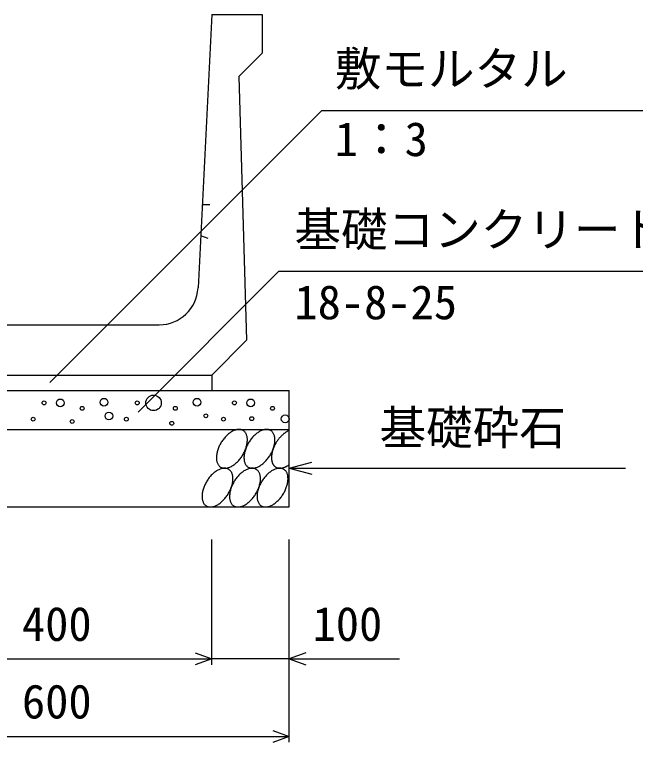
# Model space of a CAD drawing. Units: millimetres, scale not verified. Extents: x -33600 to 33600, y -11880 to 11880.
# Drawn here: x 7114 to 7914, y 6533 to 7472 of the extents above; entities that cross this region are included whole.
import ezdxf
from ezdxf.enums import TextEntityAlignment as Align

# ---------------------------------------------------------------- set-up
doc = ezdxf.new("R2010")
doc.units = ezdxf.units.MM
doc.header["$LTSCALE"] = 40
doc.linetypes.add('DOTTED', pattern=[1.75, 0.25, -1.5])
for name, color, linetype, lineweight in [('0-0_DIM', 7, 'Continuous', 25), ('0-2_HATCH', 6, 'Continuous', 25), ('0-5_OUTLINE', 3, 'Continuous', 25), ('0-6_OUTLINE2', 4, 'DOTTED', 25)]:
    doc.layers.add(name, color=color, linetype=linetype, lineweight=lineweight)
doc.styles.add('ＭＳ ゴシック', font='')
doc.styles.get('ＭＳ ゴシック').set_extended_font_data('MS Gothic')

msp = doc.modelspace()

# ---------------------------------------------------------------- linework, layer by layer
at = {"layer": '0-0_DIM'}
for p, q in [((7510.05, 7348.02), (7159.42, 6997.39)), ((7510.05, 7348.02), (7935.35, 7348.02)), ((7454.78, 7140.76), (7273.33, 6959.31)), ((7454.78, 7140.76), (8101.66, 7140.76)), ((7468.16, 6886.83), (7497.13, 6894.59)), ((7468.16, 6886.83), (7901.47, 6886.83)), ((7468.16, 6886.83), (7497.13, 6879.06)), ((7368.16, 6633.4), (7368.16, 6794.76)), ((7468.16, 6533.4), (7468.16, 6794.76)), ((6968.16, 6640.9), (7368.16, 6640.9)), ((7468.16, 6640.9), (7368.16, 6640.9)), ((7468.16, 6640.9), (7609.95, 6640.9)), ((6868.16, 6540.9), (7468.16, 6540.9))]:
    msp.add_line(p, q, dxfattribs=at)
for points in [[(7347.01, 6648.59), (7368.16, 6640.9), (7347.01, 6633.2)], [(7489.3, 6648.59), (7468.16, 6640.9), (7489.3, 6633.2)], [(7447.01, 6548.59), (7468.16, 6540.9), (7447.01, 6533.2)]]:
    msp.add_lwpolyline(points, dxfattribs=at)
at = {"layer": '0-2_HATCH'}
for points in [[(7408.75, 6935.37), (7408.07, 6935.75), (7407.35, 6936.08), (7406.59, 6936.35), (7405.81, 6936.56), (7405, 6936.71), (7404.17, 6936.8), (7403.31, 6936.83), (7402.43, 6936.8), (7401.53, 6936.71), (7400.61, 6936.56), (7399.67, 6936.35), (7398.73, 6936.08), (7397.77, 6935.75), (7396.8, 6935.37), (7395.83, 6934.93), (7394.85, 6934.43), (7393.87, 6933.88), (7392.89, 6933.27), (7391.92, 6932.61), (7390.95, 6931.91), (7389.99, 6931.15), (7389.04, 6930.35), (7388.1, 6929.51), (7387.18, 6928.62), (7386.27, 6927.69), (7385.38, 6926.72), (7384.52, 6925.72), (7383.67, 6924.68), (7382.85, 6923.61), (7382.06, 6922.52), (7381.3, 6921.39), (7380.57, 6920.25), (7379.88, 6919.08), (7379.21, 6917.9), (7378.59, 6916.7), (7378, 6915.5), (7377.45, 6914.28), (7376.94, 6913.05), (7376.47, 6911.83)], [(7444.23, 6935.37), (7443.54, 6935.75), (7442.82, 6936.08), (7442.07, 6936.35), (7441.29, 6936.56), (7440.48, 6936.71), (7439.64, 6936.8), (7438.78, 6936.83), (7437.9, 6936.8), (7437, 6936.71), (7436.08, 6936.56), (7435.15, 6936.35), (7434.2, 6936.08), (7433.24, 6935.75), (7432.28, 6935.37), (7431.3, 6934.93), (7430.33, 6934.43), (7429.35, 6933.88), (7428.37, 6933.27), (7427.4, 6932.61), (7426.43, 6931.91), (7425.47, 6931.15), (7424.51, 6930.35), (7423.58, 6929.51), (7422.65, 6928.62), (7421.75, 6927.69), (7420.86, 6926.72), (7419.99, 6925.72), (7419.15, 6924.68), (7418.33, 6923.61), (7417.54, 6922.52), (7416.78, 6921.39), (7416.05, 6920.25), (7415.35, 6919.08), (7414.69, 6917.9), (7414.06, 6916.7), (7413.47, 6915.5), (7412.92, 6914.28), (7412.41, 6913.05), (7411.95, 6911.83)], [(7391.61, 6888.28), (7392.59, 6888.73), (7393.56, 6889.22), (7394.54, 6889.77), (7395.52, 6890.38), (7396.49, 6891.04), (7397.46, 6891.74), (7398.42, 6892.5), (7399.38, 6893.3), (7400.31, 6894.15), (7401.24, 6895.03), (7402.14, 6895.96), (7403.03, 6896.93), (7403.9, 6897.93), (7404.74, 6898.97), (7405.56, 6900.04), (7406.35, 6901.13), (7407.11, 6902.26), (7407.84, 6903.4), (7408.54, 6904.57), (7409.2, 6905.75), (7409.83, 6906.95), (7410.42, 6908.16), (7410.97, 6909.37), (7411.48, 6910.6), (7411.94, 6911.82), (7412.37, 6913.05), (7412.75, 6914.27), (7413.09, 6915.49), (7413.38, 6916.7), (7413.62, 6917.9), (7413.82, 6919.08), (7413.97, 6920.25), (7414.08, 6921.39), (7414.13, 6922.51), (7414.14, 6923.61), (7414.1, 6924.68), (7414.01, 6925.71), (7413.88, 6926.72), (7413.69, 6927.69)], [(7413.69, 6927.69), (7413.46, 6928.62), (7413.18, 6929.5), (7412.86, 6930.35), (7412.49, 6931.15), (7412.08, 6931.91), (7411.63, 6932.61), (7411.13, 6933.27), (7410.59, 6933.87), (7410.02, 6934.43), (7409.4, 6934.92), (7408.75, 6935.37)], [(7427.09, 6888.28), (7428.06, 6888.73), (7429.04, 6889.22), (7430.02, 6889.77), (7431, 6890.38), (7431.97, 6891.04), (7432.94, 6891.74), (7433.9, 6892.5), (7434.85, 6893.3), (7435.79, 6894.15), (7436.71, 6895.03), (7437.62, 6895.96), (7438.51, 6896.93), (7439.37, 6897.93), (7440.22, 6898.97), (7441.04, 6900.04), (7441.83, 6901.13), (7442.59, 6902.26), (7443.32, 6903.4), (7444.01, 6904.57), (7444.68, 6905.75), (7445.3, 6906.95), (7445.89, 6908.16), (7446.44, 6909.37), (7446.95, 6910.6), (7447.42, 6911.82), (7447.85, 6913.05), (7448.23, 6914.27), (7448.56, 6915.49), (7448.86, 6916.7), (7449.1, 6917.9), (7449.3, 6919.08), (7449.45, 6920.25), (7449.55, 6921.39), (7449.61, 6922.51), (7449.62, 6923.61), (7449.58, 6924.68), (7449.49, 6925.71), (7449.35, 6926.72), (7449.17, 6927.69)], [(7449.17, 6927.69), (7448.94, 6928.62), (7448.66, 6929.5), (7448.34, 6930.35), (7447.97, 6931.15), (7447.56, 6931.91), (7447.1, 6932.61), (7446.61, 6933.27), (7446.07, 6933.87), (7445.49, 6934.43), (7444.88, 6934.92), (7444.23, 6935.37)], [(7468.16, 6935.54), (7467.63, 6935.31), (7467.09, 6935.07), (7466.56, 6934.82), (7466.02, 6934.55), (7465.49, 6934.26), (7464.95, 6933.95), (7464.42, 6933.63), (7463.88, 6933.29), (7463.35, 6932.94), (7462.81, 6932.57), (7462.28, 6932.19), (7461.75, 6931.79), (7461.22, 6931.38), (7460.7, 6930.95), (7460.18, 6930.51), (7459.66, 6930.06), (7459.15, 6929.59), (7458.64, 6929.11), (7458.13, 6928.62), (7457.63, 6928.12), (7457.14, 6927.6), (7456.65, 6927.07), (7456.17, 6926.54), (7455.7, 6925.99), (7455.23, 6925.43), (7454.77, 6924.86), (7454.31, 6924.28), (7453.87, 6923.69), (7453.43, 6923.1), (7453, 6922.49), (7452.58, 6921.88), (7452.17, 6921.26), (7451.76, 6920.63), (7451.37, 6920), (7450.99, 6919.36), (7450.62, 6918.72), (7450.26, 6918.07), (7449.9, 6917.42), (7449.56, 6916.76)], [(7376.47, 6911.83), (7376.04, 6910.6), (7375.66, 6909.38), (7375.33, 6908.16), (7375.03, 6906.95), (7374.79, 6905.75), (7374.59, 6904.57), (7374.44, 6903.4), (7374.34, 6902.26), (7374.28, 6901.14), (7374.27, 6900.04), (7374.31, 6898.97), (7374.4, 6897.94), (7374.54, 6896.93), (7374.72, 6895.97), (7374.95, 6895.04), (7375.23, 6894.15), (7375.55, 6893.3), (7375.92, 6892.5), (7376.33, 6891.74), (7376.79, 6891.04), (7377.28, 6890.38), (7377.82, 6889.78), (7378.4, 6889.22), (7379.01, 6888.73), (7379.66, 6888.28), (7380.35, 6887.9), (7381.07, 6887.57), (7381.82, 6887.3), (7382.6, 6887.09), (7383.41, 6886.94), (7384.25, 6886.85), (7385.11, 6886.82), (7385.99, 6886.85), (7386.89, 6886.94), (7387.81, 6887.09), (7388.74, 6887.3), (7389.69, 6887.57), (7390.65, 6887.9), (7391.61, 6888.28)], [(7411.95, 6911.83), (7411.52, 6910.6), (7411.14, 6909.38), (7410.8, 6908.16), (7410.51, 6906.95), (7410.27, 6905.75), (7410.07, 6904.57), (7409.92, 6903.4), (7409.81, 6902.26), (7409.76, 6901.14), (7409.75, 6900.04), (7409.79, 6898.97), (7409.88, 6897.94), (7410.01, 6896.93), (7410.2, 6895.97), (7410.43, 6895.04), (7410.71, 6894.15), (7411.03, 6893.3), (7411.4, 6892.5), (7411.81, 6891.74), (7412.26, 6891.04), (7412.76, 6890.38), (7413.3, 6889.78), (7413.87, 6889.22), (7414.49, 6888.73), (7415.14, 6888.28), (7415.82, 6887.9), (7416.54, 6887.57), (7417.3, 6887.3), (7418.08, 6887.09), (7418.89, 6886.94), (7419.72, 6886.85), (7420.58, 6886.82), (7421.46, 6886.85), (7422.36, 6886.94), (7423.28, 6887.09), (7424.22, 6887.3), (7425.16, 6887.57), (7426.12, 6887.9), (7427.09, 6888.28)], [(7449.56, 6916.76), (7449.24, 6916.1), (7448.92, 6915.43), (7448.61, 6914.77), (7448.32, 6914.1), (7448.04, 6913.43), (7447.77, 6912.75), (7447.52, 6912.08), (7447.27, 6911.41), (7447.04, 6910.74), (7446.82, 6910.07), (7446.62, 6909.39), (7446.43, 6908.73), (7446.25, 6908.06), (7446.09, 6907.4), (7445.94, 6906.74), (7445.8, 6906.08), (7445.68, 6905.43), (7445.58, 6904.78), (7445.48, 6904.14), (7445.4, 6903.5), (7445.34, 6902.87), (7445.29, 6902.24), (7445.25, 6901.63), (7445.23, 6901.02), (7445.22, 6900.41), (7445.23, 6899.82), (7445.25, 6899.23), (7445.29, 6898.66), (7445.34, 6898.09), (7445.4, 6897.53), (7445.48, 6896.99), (7445.58, 6896.45), (7445.68, 6895.92), (7445.8, 6895.41), (7445.94, 6894.91), (7446.09, 6894.42), (7446.25, 6893.94), (7446.43, 6893.48), (7446.62, 6893.03)], [(7446.62, 6893.03), (7446.82, 6892.59), (7447.04, 6892.17), (7447.27, 6891.76), (7447.52, 6891.37), (7447.77, 6890.99), (7448.04, 6890.62), (7448.32, 6890.28), (7448.61, 6889.94), (7448.92, 6889.63), (7449.24, 6889.32), (7449.56, 6889.04), (7449.9, 6888.77), (7450.26, 6888.52), (7450.62, 6888.28), (7450.99, 6888.07), (7451.37, 6887.86), (7451.76, 6887.68), (7452.17, 6887.52), (7452.58, 6887.37), (7453, 6887.24), (7453.43, 6887.12), (7453.87, 6887.03), (7454.31, 6886.95), (7454.77, 6886.89), (7455.23, 6886.85), (7455.7, 6886.83), (7456.17, 6886.82), (7456.65, 6886.84), (7457.14, 6886.87), (7457.63, 6886.92), (7458.13, 6886.99), (7458.64, 6887.07), (7459.15, 6887.17), (7459.66, 6887.29), (7460.18, 6887.43), (7460.7, 6887.59), (7461.22, 6887.76), (7461.75, 6887.96), (7462.28, 6888.17)], [(7462.28, 6888.17), (7462.81, 6888.39), (7463.35, 6888.63), (7463.88, 6888.89), (7464.42, 6889.17), (7464.95, 6889.46), (7465.49, 6889.77), (7466.02, 6890.1), (7466.56, 6890.44), (7467.09, 6890.79), (7467.63, 6891.16), (7468.16, 6891.55)], [(7390.16, 6885.37), (7389.47, 6885.75), (7388.75, 6886.08), (7388, 6886.35), (7387.22, 6886.56), (7386.41, 6886.71), (7385.57, 6886.8), (7384.71, 6886.83), (7383.83, 6886.8), (7382.93, 6886.71), (7382.01, 6886.56), (7381.08, 6886.35), (7380.13, 6886.08), (7379.17, 6885.75), (7378.21, 6885.37), (7377.23, 6884.93), (7376.26, 6884.43), (7375.28, 6883.88), (7374.3, 6883.27), (7373.33, 6882.62), (7372.36, 6881.91), (7371.4, 6881.15), (7370.44, 6880.35), (7369.51, 6879.51), (7368.58, 6878.62), (7367.68, 6877.69), (7366.79, 6876.72), (7365.92, 6875.72), (7365.08, 6874.68), (7364.26, 6873.61), (7363.47, 6872.52), (7362.71, 6871.4), (7361.98, 6870.25), (7361.28, 6869.09), (7360.62, 6867.9), (7359.99, 6866.71), (7359.4, 6865.5), (7358.85, 6864.28), (7358.34, 6863.06), (7357.88, 6861.83)], [(7395.1, 6877.69), (7394.87, 6878.62), (7394.59, 6879.51), (7394.27, 6880.35), (7393.9, 6881.15), (7393.49, 6881.91), (7393.03, 6882.62), (7392.54, 6883.27), (7392, 6883.88), (7391.42, 6884.43), (7390.81, 6884.93), (7390.16, 6885.37)], [(7425.63, 6885.37), (7424.95, 6885.75), (7424.23, 6886.08), (7423.48, 6886.35), (7422.69, 6886.56), (7421.88, 6886.71), (7421.05, 6886.8), (7420.19, 6886.83), (7419.31, 6886.8), (7418.41, 6886.71), (7417.49, 6886.56), (7416.55, 6886.35), (7415.61, 6886.08), (7414.65, 6885.75), (7413.68, 6885.37), (7412.71, 6884.93), (7411.73, 6884.43), (7410.75, 6883.88), (7409.78, 6883.27), (7408.8, 6882.62), (7407.83, 6881.91), (7406.87, 6881.15), (7405.92, 6880.35), (7404.98, 6879.51), (7404.06, 6878.62), (7403.15, 6877.69), (7402.26, 6876.72), (7401.4, 6875.72), (7400.55, 6874.68), (7399.74, 6873.61), (7398.95, 6872.52), (7398.18, 6871.4), (7397.45, 6870.25), (7396.76, 6869.09), (7396.09, 6867.9), (7395.47, 6866.71), (7394.88, 6865.5), (7394.33, 6864.28), (7393.82, 6863.06), (7393.35, 6861.83)], [(7430.57, 6877.69), (7430.34, 6878.62), (7430.07, 6879.51), (7429.74, 6880.35), (7429.38, 6881.15), (7428.97, 6881.91), (7428.51, 6882.62), (7428.01, 6883.27), (7427.48, 6883.88), (7426.9, 6884.43), (7426.29, 6884.93), (7425.63, 6885.37)], [(7461.11, 6885.37), (7460.42, 6885.75), (7459.7, 6886.08), (7458.95, 6886.35), (7458.17, 6886.56), (7457.36, 6886.71), (7456.53, 6886.8), (7455.67, 6886.83), (7454.78, 6886.8), (7453.88, 6886.71), (7452.96, 6886.56), (7452.03, 6886.35), (7451.08, 6886.08), (7450.13, 6885.75), (7449.16, 6885.37), (7448.19, 6884.93), (7447.21, 6884.43), (7446.23, 6883.88), (7445.25, 6883.27), (7444.28, 6882.62), (7443.31, 6881.91), (7442.35, 6881.15), (7441.4, 6880.35), (7440.46, 6879.51), (7439.53, 6878.62), (7438.63, 6877.69), (7437.74, 6876.72), (7436.87, 6875.72), (7436.03, 6874.68), (7435.21, 6873.61), (7434.42, 6872.52), (7433.66, 6871.4), (7432.93, 6870.25), (7432.23, 6869.09), (7431.57, 6867.9), (7430.94, 6866.71), (7430.35, 6865.5), (7429.8, 6864.28), (7429.3, 6863.06), (7428.83, 6861.83)], [(7466.05, 6877.69), (7465.82, 6878.62), (7465.54, 6879.51), (7465.22, 6880.35), (7464.85, 6881.15), (7464.44, 6881.91), (7463.99, 6882.62), (7463.49, 6883.27), (7462.95, 6883.88), (7462.38, 6884.43), (7461.76, 6884.93), (7461.11, 6885.37)], [(7373.02, 6838.29), (7373.99, 6838.73), (7374.97, 6839.22), (7375.95, 6839.78), (7376.93, 6840.38), (7377.9, 6841.04), (7378.87, 6841.74), (7379.83, 6842.5), (7380.78, 6843.3), (7381.72, 6844.15), (7382.64, 6845.04), (7383.55, 6845.96), (7384.44, 6846.93), (7385.3, 6847.94), (7386.15, 6848.97), (7386.97, 6850.04), (7387.76, 6851.14), (7388.52, 6852.26), (7389.25, 6853.4), (7389.94, 6854.57), (7390.61, 6855.75), (7391.23, 6856.95), (7391.82, 6858.16), (7392.37, 6859.38), (7392.88, 6860.6), (7393.35, 6861.83), (7393.78, 6863.05), (7394.16, 6864.28), (7394.49, 6865.49), (7394.79, 6866.7), (7395.03, 6867.9), (7395.23, 6869.08), (7395.38, 6870.25), (7395.48, 6871.39), (7395.54, 6872.52), (7395.55, 6873.61), (7395.51, 6874.68), (7395.42, 6875.72), (7395.28, 6876.72), (7395.1, 6877.69)], [(7408.5, 6838.29), (7409.47, 6838.73), (7410.45, 6839.22), (7411.42, 6839.78), (7412.4, 6840.38), (7413.38, 6841.04), (7414.35, 6841.74), (7415.31, 6842.5), (7416.26, 6843.3), (7417.2, 6844.15), (7418.12, 6845.04), (7419.03, 6845.96), (7419.91, 6846.93), (7420.78, 6847.94), (7421.62, 6848.97), (7422.44, 6850.04), (7423.23, 6851.14), (7423.99, 6852.26), (7424.72, 6853.4), (7425.42, 6854.57), (7426.08, 6855.75), (7426.71, 6856.95), (7427.3, 6858.16), (7427.85, 6859.38), (7428.36, 6860.6), (7428.83, 6861.83), (7429.25, 6863.05), (7429.63, 6864.28), (7429.97, 6865.49), (7430.26, 6866.7), (7430.51, 6867.9), (7430.7, 6869.08), (7430.86, 6870.25), (7430.96, 6871.39), (7431.01, 6872.52), (7431.02, 6873.61), (7430.98, 6874.68), (7430.89, 6875.72), (7430.76, 6876.72), (7430.57, 6877.69)], [(7443.97, 6838.29), (7444.94, 6838.73), (7445.92, 6839.22), (7446.9, 6839.78), (7447.88, 6840.38), (7448.85, 6841.04), (7449.82, 6841.74), (7450.78, 6842.5), (7451.73, 6843.3), (7452.67, 6844.15), (7453.6, 6845.04), (7454.5, 6845.96), (7455.39, 6846.93), (7456.26, 6847.94), (7457.1, 6848.97), (7457.92, 6850.04), (7458.71, 6851.14), (7459.47, 6852.26), (7460.2, 6853.4), (7460.9, 6854.57), (7461.56, 6855.75), (7462.19, 6856.95), (7462.78, 6858.16), (7463.32, 6859.38), (7463.83, 6860.6), (7464.3, 6861.83), (7464.73, 6863.05), (7465.11, 6864.28), (7465.45, 6865.49), (7465.74, 6866.7), (7465.98, 6867.9), (7466.18, 6869.08), (7466.33, 6870.25), (7466.44, 6871.39), (7466.49, 6872.52), (7466.5, 6873.61), (7466.46, 6874.68), (7466.37, 6875.72), (7466.23, 6876.72), (7466.05, 6877.69)], [(7357.88, 6861.83), (7357.45, 6860.6), (7357.07, 6859.38), (7356.73, 6858.16), (7356.44, 6856.95), (7356.2, 6855.75), (7356, 6854.57), (7355.85, 6853.41), (7355.74, 6852.26), (7355.69, 6851.14), (7355.68, 6850.04), (7355.72, 6848.97), (7355.81, 6847.94), (7355.94, 6846.93), (7356.13, 6845.97), (7356.36, 6845.04), (7356.64, 6844.15), (7356.96, 6843.3), (7357.33, 6842.5), (7357.74, 6841.75), (7358.19, 6841.04), (7358.69, 6840.38), (7359.23, 6839.78), (7359.8, 6839.23), (7360.42, 6838.73), (7361.07, 6838.29), (7361.75, 6837.9), (7362.47, 6837.57), (7363.23, 6837.31), (7364.01, 6837.1), (7364.82, 6836.95), (7365.65, 6836.85), (7366.51, 6836.82), (7367.39, 6836.85), (7368.29, 6836.94), (7369.21, 6837.1), (7370.15, 6837.3), (7371.09, 6837.57), (7372.05, 6837.9), (7373.02, 6838.29)], [(7393.35, 6861.83), (7392.93, 6860.6), (7392.54, 6859.38), (7392.21, 6858.16), (7391.92, 6856.95), (7391.67, 6855.75), (7391.47, 6854.57), (7391.32, 6853.41), (7391.22, 6852.26), (7391.16, 6851.14), (7391.16, 6850.04), (7391.2, 6848.97), (7391.28, 6847.94), (7391.42, 6846.93), (7391.6, 6845.97), (7391.83, 6845.04), (7392.11, 6844.15), (7392.43, 6843.3), (7392.8, 6842.5), (7393.21, 6841.75), (7393.67, 6841.04), (7394.16, 6840.38), (7394.7, 6839.78), (7395.28, 6839.23), (7395.89, 6838.73), (7396.54, 6838.29), (7397.23, 6837.9), (7397.95, 6837.57), (7398.7, 6837.31), (7399.48, 6837.1), (7400.29, 6836.95), (7401.13, 6836.85), (7401.99, 6836.82), (7402.87, 6836.85), (7403.77, 6836.94), (7404.69, 6837.1), (7405.62, 6837.3), (7406.57, 6837.57), (7407.53, 6837.9), (7408.5, 6838.29)], [(7428.83, 6861.83), (7428.4, 6860.6), (7428.02, 6859.38), (7427.68, 6858.16), (7427.39, 6856.95), (7427.15, 6855.75), (7426.95, 6854.57), (7426.8, 6853.41), (7426.69, 6852.26), (7426.64, 6851.14), (7426.63, 6850.04), (7426.67, 6848.97), (7426.76, 6847.94), (7426.9, 6846.93), (7427.08, 6845.97), (7427.31, 6845.04), (7427.59, 6844.15), (7427.91, 6843.3), (7428.28, 6842.5), (7428.69, 6841.75), (7429.14, 6841.04), (7429.64, 6840.38), (7430.18, 6839.78), (7430.75, 6839.23), (7431.37, 6838.73), (7432.02, 6838.29), (7432.71, 6837.9), (7433.43, 6837.57), (7434.18, 6837.31), (7434.96, 6837.1), (7435.77, 6836.95), (7436.6, 6836.85), (7437.46, 6836.82), (7438.35, 6836.85), (7439.25, 6836.94), (7440.17, 6837.1), (7441.1, 6837.3), (7442.05, 6837.57), (7443, 6837.9), (7443.97, 6838.29)]]:
    msp.add_lwpolyline(points, dxfattribs=at)
for centre, radius in [((7173.23, 6971.05), 5), ((7229.31, 6971.93), 5), ((7293.23, 6971.05), 10), ((7349.31, 6971.93), 5), ((7418.46, 6971.05), 5), ((7152.2, 6971.05), 2.5), ((7201.27, 6964.05), 2.5), ((7272.2, 6971.05), 2.5), ((7321.27, 6964.05), 2.5), ((7397.43, 6971.05), 2.5), ((7446.49, 6964.05), 2.5), ((7235.73, 6954.2), 5), ((7360.65, 6954.36), 2.5), ((7462.82, 6950.47), 5), ((7138.18, 6950.04), 2.5), ((7188.35, 6947.01), 2.5), ((7258.18, 6950.04), 2.5), ((7316.71, 6944.77), 2.5), ((7383.41, 6950.04), 2.5), ((7419.76, 6950.71), 2.5)]:
    msp.add_circle(centre, radius, dxfattribs=at)
at = {"layer": '0-5_OUTLINE'}
for p, q in [((7368.16, 7471.83), (7350.53, 7119.33)), ((7368.16, 7471.83), (7433.16, 7471.83)), ((7433.16, 7471.83), (7433.16, 7421.83)), ((7403.16, 7391.83), (7433.16, 7421.83)), ((7403.16, 7391.83), (7413.16, 7051.83)), ((7035.72, 7071.83), (7300.59, 7071.83)), ((7368.16, 7006.83), (7413.16, 7051.83)), ((6968.16, 7006.83), (7368.16, 7006.83)), ((7368.16, 7006.83), (7368.16, 6986.83)), ((6868.16, 6986.83), (7468.16, 6986.83)), ((7468.16, 6836.83), (7468.16, 6986.83)), ((6868.16, 6936.83), (7468.16, 6936.83)), ((6868.16, 6836.83), (7468.16, 6836.83))]:
    msp.add_line(p, q, dxfattribs=at)
msp.add_arc((7300.59, 7121.83), 50, 270, 357.13759, dxfattribs=at)
at = {"layer": '0-6_OUTLINE2'}
for p, q in [((7355.91, 7226.83), (7408.01, 7226.83)), ((7353.91, 7186.83), (7409.74, 7167.98))]:
    msp.add_line(p, q, dxfattribs=at)

# ---------------------------------------------------------------- texts
at = {"layer": '0-0_DIM', "style": 'ＭＳ ゴシック'}
for s, p in [('敷モルタル', (7526.79, 7366.76)), ('1：3', (7526.79, 7276.07)), ('基礎コンクリート', (7474.78, 7159.5)), ('18-8-25', (7474.78, 7065.68)), ('基礎砕石', (7584.48, 6904)), ('400', (7123.69, 6650.9)), ('100', (7498.16, 6650.9)), ('600', (7123.69, 6550.9))]:
    msp.add_text(s, height=43.99, dxfattribs=at).set_placement(p, align=Align.BOTTOM_LEFT)

doc.saveas('drawing.dxf')
